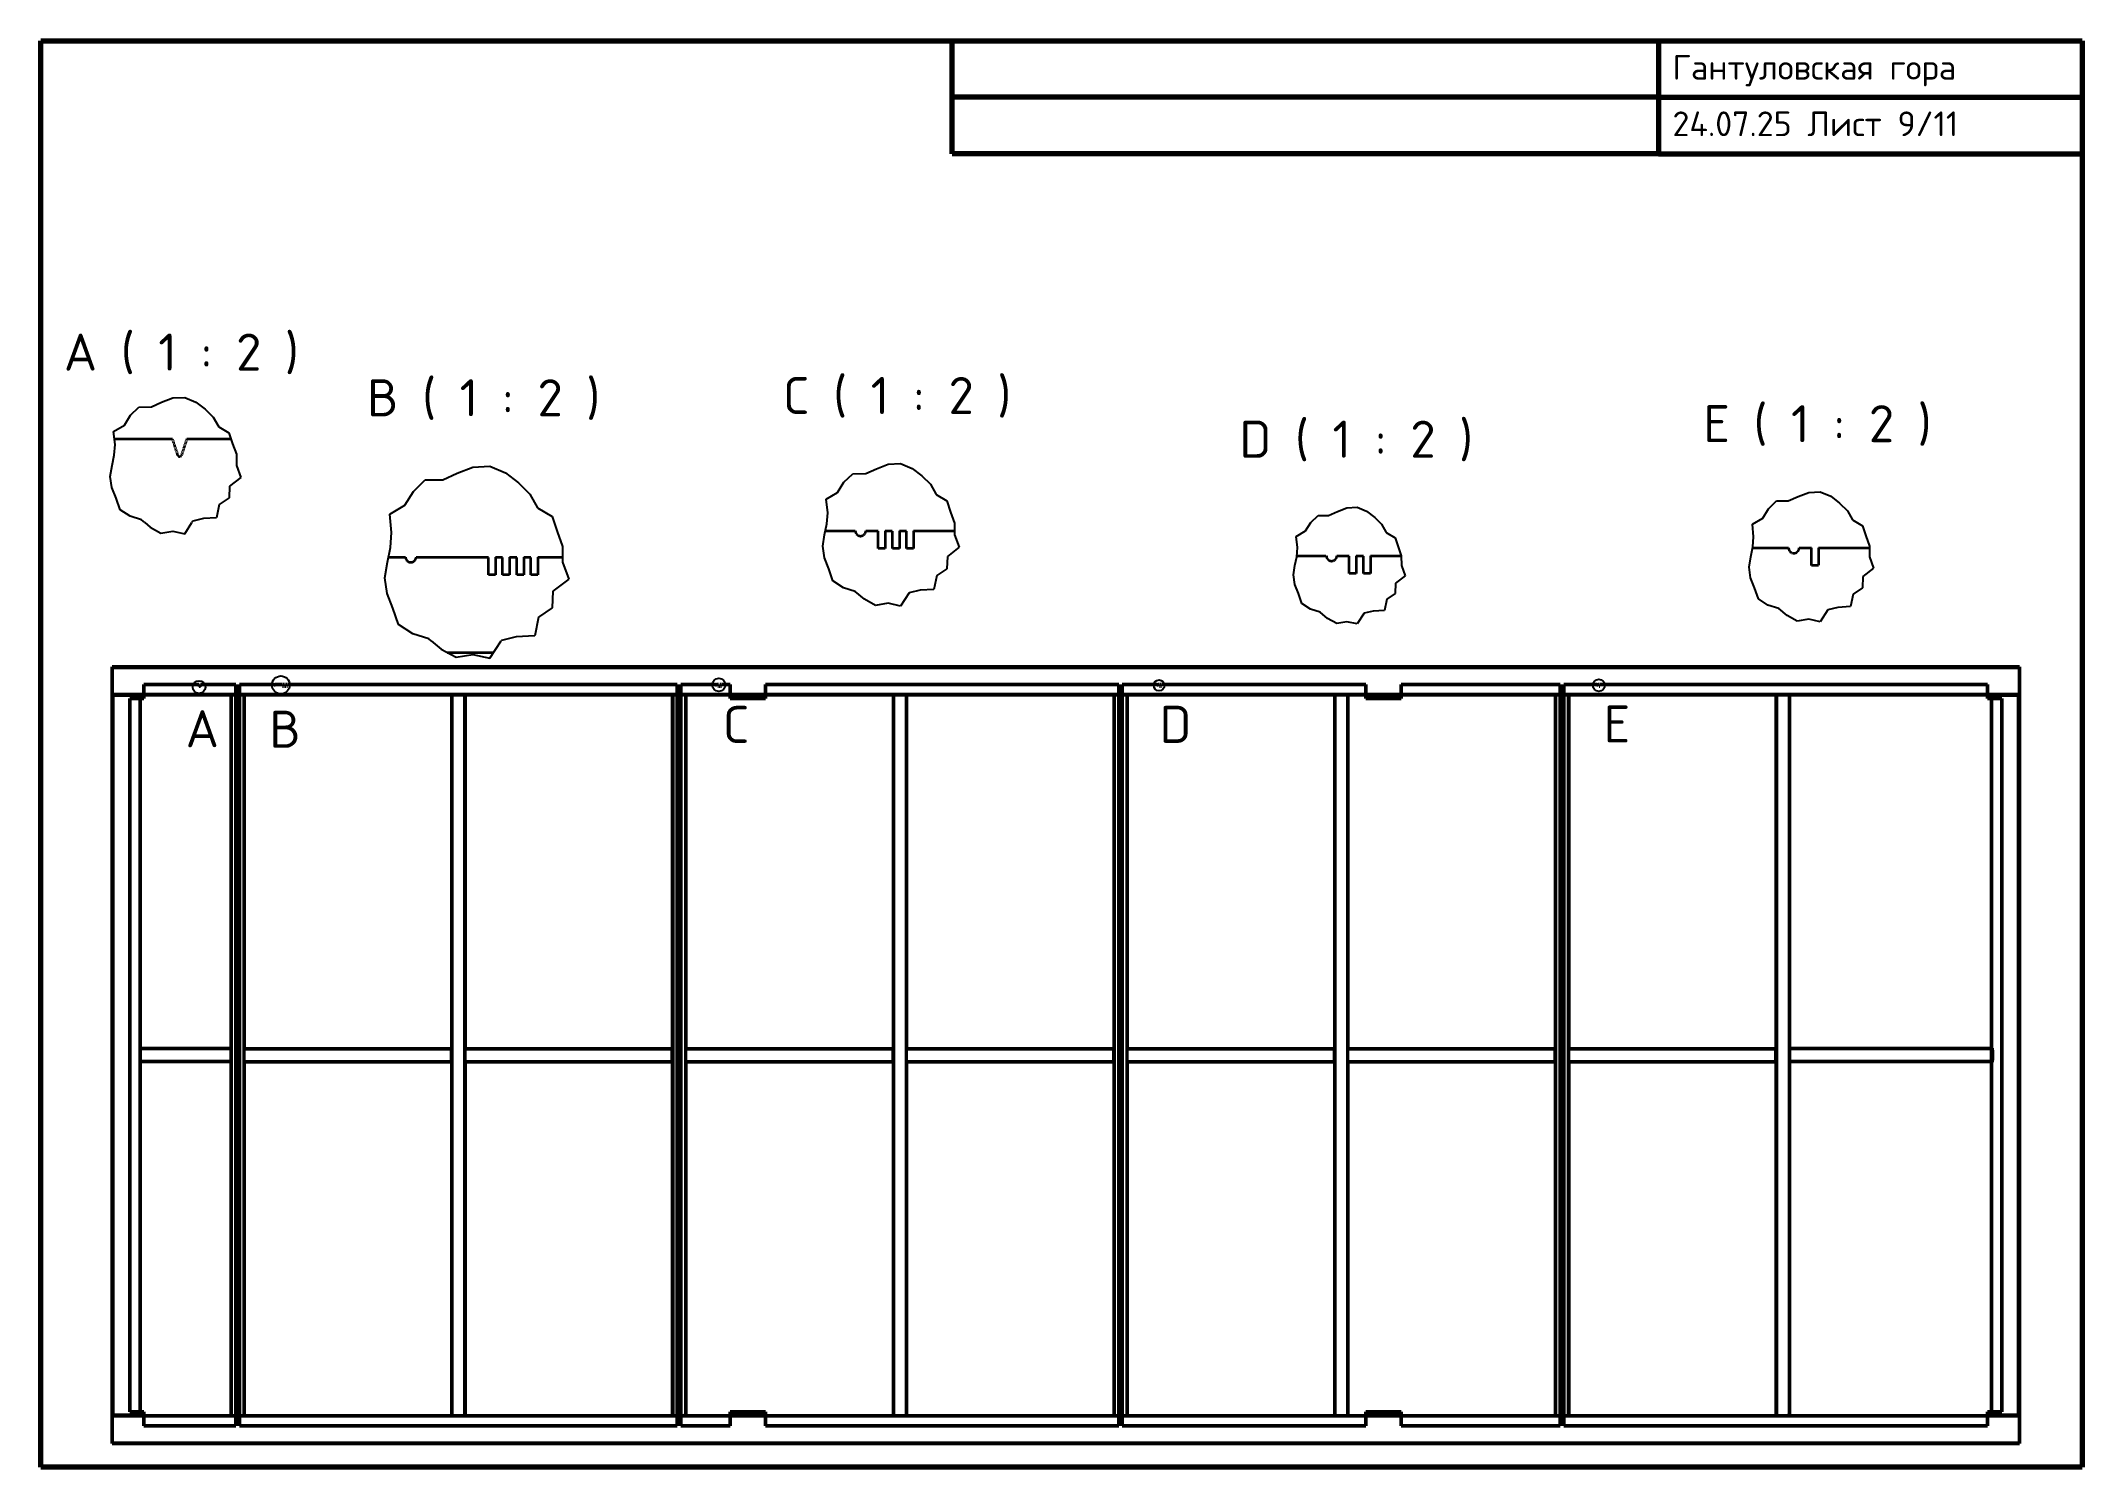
# Model space of a CAD drawing. Header units: millimetres. Extents: x 80 to 5860, y 80 to 4120.
import ezdxf

# ---------------------------------------------------------------- set-up
doc = ezdxf.new("R2010")
doc.units = ezdxf.units.MM
doc.header["$LTSCALE"] = 20
doc.linetypes.add('DASHED', pattern=[0.2067, 0.1654, -0.0413])
for name, color, linetype, lineweight in [('Border (ISO)', 7, 'Continuous', 70), ('Break Line (ISO)', 7, 'Continuous', 25), ('Detail Boundary (ISO)', 7, 'Continuous', 25), ('Hidden (ISO)', 7, 'DASHED', 35), ('Symbol (ISO)', 7, 'Continuous', 25), ('Visible (ISO)', 7, 'Continuous', 50)]:
    doc.layers.add(name, color=color, linetype=linetype, lineweight=lineweight)
doc.styles.add('Label Text (DIN)', font='isocpeur.ttf')
doc.styles.add('Note Text (DIN)', font='isocpeur.ttf')

# ---------------------------------------------------------------- blocks, each defined once
blk = doc.blocks.new('Borders right top border')
at = {"layer": 'Border (ISO)'}
for p, q in [((4, 206), (293, 206)), ((4, 4), (4, 206)), ((133, 190), (133, 206)), ((233, 206), (233, 190)), ((293, 206), (293, 4)), ((233, 198), (133, 198)), ((233, 198), (293, 198)), ((233, 190), (133, 190)), ((233, 190), (293, 190)), ((293, 4), (4, 4))]:
    blk.add_line(p, q, dxfattribs=at)
at = {"layer": 'Border (ISO)', "insert": (235, 204), "char_height": 3.5, "attachment_point": 1, "line_spacing_factor": 1.371429, "style": 'Note Text (DIN)'}
blk.add_mtext('\\fISOCPEUR|b0|i0;Гантуловская гора\\P\\fISOCPEUR|b0|i0;24.07.25 Лист 9/11', dxfattribs=at)
blk = doc.blocks.new('2dDetail0')
at = {"layer": 'Detail Boundary (ISO)'}
blk.add_circle((26.41, 114.48), 0.901, dxfattribs=at)
at = {"layer": 'Detail Boundary (ISO)', "insert": (24.5, 105.95), "char_height": 5.25, "attachment_point": 7, "style": 'Label Text (DIN)'}
blk.add_mtext('A', dxfattribs=at)
blk = doc.blocks.new('2dDetail1')
at = {"layer": 'Detail Boundary (ISO)'}
blk.add_circle((37.98, 114.78), 1.27, dxfattribs=at)
at = {"layer": 'Detail Boundary (ISO)', "insert": (36.34, 105.89), "char_height": 5.25, "attachment_point": 7, "style": 'Label Text (DIN)'}
blk.add_mtext('B', dxfattribs=at)
blk = doc.blocks.new('2dDetail2')
at = {"layer": 'Detail Boundary (ISO)'}
blk.add_circle((99.99, 114.8), 0.942, dxfattribs=at)
at = {"layer": 'Detail Boundary (ISO)', "insert": (100.55, 106.56), "char_height": 5.25, "attachment_point": 7, "style": 'Label Text (DIN)'}
blk.add_mtext('C', dxfattribs=at)
blk = doc.blocks.new('2dDetail3')
at = {"layer": 'Detail Boundary (ISO)'}
blk.add_circle((162.32, 114.72), 0.771, dxfattribs=at)
at = {"layer": 'Detail Boundary (ISO)', "insert": (162.38, 106.58), "char_height": 5.25, "attachment_point": 7, "style": 'Label Text (DIN)'}
blk.add_mtext('D', dxfattribs=at)
blk = doc.blocks.new('2dDetail4')
at = {"layer": 'Detail Boundary (ISO)'}
blk.add_circle((224.56, 114.73), 0.859, dxfattribs=at)
at = {"layer": 'Detail Boundary (ISO)', "insert": (225.25, 106.62), "char_height": 5.25, "attachment_point": 7, "style": 'Label Text (DIN)'}
blk.add_mtext('E', dxfattribs=at)

msp = doc.modelspace()

# ---------------------------------------------------------------- linework, layer by layer
at = {"layer": 'Break Line (ISO)'}
for p, q in [((334, 3059.5), (357.9, 3082.7)), ((357.9, 3082.7), (393.1, 3083)), ((393.1, 3083), (421.9, 3096.1)), ((421.9, 3096.1), (453.5, 3108.4)), ((453.5, 3108.4), (487.5, 3110.1)), ((487.5, 3110.1), (518.8, 3096.8)), ((518.8, 3096.8), (545.4, 3076.5)), ((545.4, 3076.5), (568.2, 3054)), ((286.2, 3013.7), (317, 3031.7)), ((290.1, 2976.7), (286.2, 3013.7)), ((317, 3031.7), (334, 3059.5)), ((568.2, 3054), (583.6, 3026.4)), ((583.6, 3026.4), (612.8, 3009.2)), ((612.8, 3009.2), (622.9, 2978.9)), ((287.7, 2946.4), (290.1, 2976.7)), ((622.9, 2978.9), (633.6, 2949)), ((633.6, 2949), (633.8, 2917.2)), ((276.6, 2886), (281.7, 2917.2)), ((281.7, 2917.2), (287.7, 2946.4)), ((633.8, 2917.2), (646.3, 2883.2)), ((1218.3, 2877), (1258.9, 2895.4)), ((1258.9, 2895.4), (1303.3, 2912.6)), ((1303.3, 2912.6), (1351.2, 2915.1)), ((1351.2, 2915.1), (1395.4, 2896.4)), ((1395.4, 2896.4), (1432.9, 2867.8)), ((2354, 2869.7), (2379, 2893.9)), ((2379, 2893.9), (2415.8, 2894.3)), ((2415.8, 2894.3), (2445.9, 2908)), ((2445.9, 2908), (2478.9, 2920.8)), ((2478.9, 2920.8), (2514.4, 2922.5)), ((2514.4, 2922.5), (2547.2, 2908.7)), ((2547.2, 2908.7), (2575, 2887.4)), ((281.1, 2854.5), (276.6, 2886)), ((292.9, 2824.5), (281.1, 2854.5)), ((614.2, 2858.7), (613, 2825.1)), ((646.3, 2883.2), (614.2, 2858.7)), ((1111.1, 2804.7), (1135.1, 2843.9)), ((1135.1, 2843.9), (1168.7, 2876.5)), ((1168.7, 2876.5), (1218.3, 2877)), ((1432.9, 2867.8), (1465, 2836)), ((1465, 2836), (1486.6, 2797.2)), ((2304.1, 2821.8), (2336.2, 2840.6)), ((2336.2, 2840.6), (2354, 2869.7)), ((2575, 2887.4), (2598.9, 2863.9)), ((2598.9, 2863.9), (2614.9, 2835)), ((2614.9, 2835), (2645.4, 2817.1)), ((5055.5, 2829.4), (5085.6, 2841.1)), ((5085.6, 2841.1), (5118, 2842.7)), ((5118, 2842.7), (5148, 2830.1)), ((304.2, 2792), (292.9, 2824.5)), ((332.7, 2773.3), (304.2, 2792)), ((585.4, 2806.5), (577.8, 2769)), ((613, 2825.1), (585.4, 2806.5)), ((1067.8, 2779.4), (1111.1, 2804.7)), ((1073.2, 2727.1), (1067.8, 2779.4)), ((1486.6, 2797.2), (1527.7, 2772.9)), ((2308.1, 2783.1), (2304.1, 2821.8)), ((2305.6, 2751.5), (2308.1, 2783.1)), ((2645.4, 2817.1), (2656, 2785.4)), ((2656, 2785.4), (2667.2, 2754.1)), ((3675.8, 2755.5), (3696.3, 2775.3)), ((3696.3, 2775.3), (3726.4, 2775.6)), ((3726.4, 2775.6), (3751.1, 2786.9)), ((3751.1, 2786.9), (3778.1, 2797.3)), ((3778.1, 2797.3), (3807.2, 2798.8)), ((3807.2, 2798.8), (3834, 2787.4)), ((3834, 2787.4), (3856.8, 2770)), ((4955.4, 2767.9), (4971.7, 2794.5)), ((4971.7, 2794.5), (4994.5, 2816.6)), ((4994.5, 2816.6), (5028, 2816.9)), ((5028, 2816.9), (5055.5, 2829.4)), ((5148, 2830.1), (5173.3, 2810.7)), ((5173.3, 2810.7), (5195.1, 2789.2)), ((5195.1, 2789.2), (5209.7, 2762.8)), ((364.6, 2763.3), (332.7, 2773.3)), ((374.2, 2755.3), (364.6, 2763.3)), ((374.2, 2755.3), (389.8, 2742.3)), ((389.8, 2742.3), (419.7, 2725.9)), ((419.7, 2725.9), (453.5, 2731.6)), ((453.5, 2731.6), (487.5, 2724)), ((487.5, 2724), (507.8, 2755.3)), ((510.8, 2759.8), (507.8, 2755.3)), ((540.3, 2766.7), (510.8, 2759.8)), ((577.8, 2769), (540.3, 2766.7)), ((1069.9, 2684.6), (1073.2, 2727.1)), ((1527.7, 2772.9), (1541.9, 2730.2)), ((1541.9, 2730.2), (1557, 2688.1)), ((2293.9, 2688.3), (2299.3, 2720.9)), ((2299.3, 2720.9), (2305.6, 2751.5)), ((2667.2, 2754.1), (2667.4, 2720.9)), ((2667.4, 2720.9), (2680.5, 2685.4)), ((3634.9, 2716.3), (3661.3, 2731.7)), ((3661.3, 2731.7), (3675.8, 2755.5)), ((3856.8, 2770), (3876.3, 2750.8)), ((3876.3, 2750.8), (3889.4, 2727.1)), ((3889.4, 2727.1), (3914.4, 2712.4)), ((4926.1, 2750.8), (4955.4, 2767.9)), ((4929.8, 2715.4), (4926.1, 2750.8)), ((5209.7, 2762.8), (5237.6, 2746.4)), ((5237.6, 2746.4), (5247.2, 2717.5)), ((5247.2, 2717.5), (5257.4, 2689)), ((1061.4, 2643.4), (1069.9, 2684.6)), ((1557, 2688.1), (1557.3, 2643.4)), ((2298.7, 2655.3), (2293.9, 2688.3)), ((2647, 2659.7), (2645.7, 2624.6)), ((2680.5, 2685.4), (2647, 2659.7)), ((3638.2, 2684.6), (3634.9, 2716.3)), ((3636.2, 2658.7), (3638.2, 2684.6)), ((3914.4, 2712.4), (3923, 2686.5)), ((3923, 2686.5), (3932.2, 2660.9)), ((3932.2, 2660.9), (3932.4, 2633.7)), ((4921.7, 2658.7), (4927.5, 2686.6)), ((4927.5, 2686.6), (4929.8, 2715.4)), ((5257.4, 2689), (5257.6, 2658.7)), ((1054.2, 2599.4), (1061.4, 2643.4)), ((1557.3, 2643.4), (1575, 2595.5)), ((2311, 2624), (2298.7, 2655.3)), ((2322.8, 2590), (2311, 2624)), ((2616.8, 2605.2), (2608.9, 2566)), ((2645.7, 2624.6), (2616.8, 2605.2)), ((3626.7, 2607), (3631.1, 2633.7)), ((3630.5, 2580), (3626.7, 2607)), ((3631.1, 2633.7), (3636.2, 2658.7)), ((3943.1, 2604.6), (3915.6, 2583.6)), ((3932.4, 2633.7), (3943.1, 2604.6)), ((4916.9, 2629), (4921.7, 2658.7)), ((4921.2, 2598.9), (4916.9, 2629)), ((5239, 2602.9), (5237.8, 2570.8)), ((5269.6, 2626.3), (5239, 2602.9)), ((5257.6, 2658.7), (5269.6, 2626.3)), ((1060.5, 2555), (1054.2, 2599.4)), ((1077.1, 2512.8), (1060.5, 2555)), ((1529.8, 2561), (1528.1, 2513.6)), ((1575, 2595.5), (1529.8, 2561)), ((2352.7, 2570.5), (2322.8, 2590)), ((2386, 2560), (2352.7, 2570.5)), ((2412.3, 2538.1), (2386, 2560)), ((2538.8, 2556.4), (2514.5, 2518.9)), ((2569.7, 2563.6), (2538.8, 2556.4)), ((2608.9, 2566), (2569.7, 2563.6)), ((3640.6, 2554.4), (3630.5, 2580)), ((3650.3, 2526.5), (3640.6, 2554.4)), ((3914.6, 2554.9), (3891, 2539)), ((3915.6, 2583.6), (3914.6, 2554.9)), ((4932.4, 2570.3), (4921.2, 2598.9)), ((4943.2, 2539.3), (4932.4, 2570.3)), ((5211.4, 2553.1), (5204.2, 2517.4)), ((5237.8, 2570.8), (5211.4, 2553.1)), ((1093.1, 2467), (1077.1, 2512.8)), ((1489.2, 2487.5), (1478.5, 2434.6)), ((1528.1, 2513.6), (1489.2, 2487.5)), ((2443.6, 2521), (2412.3, 2538.1)), ((2478.9, 2526.8), (2443.6, 2521)), ((2514.5, 2518.9), (2478.9, 2526.8)), ((3674.7, 2510.6), (3650.3, 2526.5)), ((3702, 2502), (3674.7, 2510.6)), ((3723.6, 2484.1), (3702, 2502)), ((3827.1, 2499), (3807.2, 2468.3)), ((3852.4, 2504.9), (3827.1, 2499)), ((3884.5, 2506.9), (3852.4, 2504.9)), ((3891, 2539), (3884.5, 2506.9)), ((4970.4, 2521.5), (4943.2, 2539.3)), ((5000.8, 2511.9), (4970.4, 2521.5)), ((5024.9, 2491.9), (5000.8, 2511.9)), ((5053.4, 2476.3), (5024.9, 2491.9)), ((5140.2, 2508.6), (5118.1, 2474.4)), ((5168.5, 2515.2), (5140.2, 2508.6)), ((5204.2, 2517.4), (5168.5, 2515.2)), ((1133.3, 2440.7), (1093.1, 2467)), ((1178.2, 2426.6), (1133.3, 2440.7)), ((1425.7, 2431.4), (1384, 2421.7)), ((1478.5, 2434.6), (1425.7, 2431.4)), ((3749.2, 2470), (3723.6, 2484.1)), ((3778.1, 2474.8), (3749.2, 2470)), ((3807.2, 2468.3), (3778.1, 2474.8)), ((5085.6, 2481.6), (5053.4, 2476.3)), ((5118.1, 2474.4), (5085.6, 2481.6)), ((1185, 2420.9), (1178.2, 2426.6)), ((1185, 2420.9), (1213.7, 2397.1)), ((1213.7, 2397.1), (1255.8, 2374)), ((1255.8, 2374), (1303.3, 2381.9)), ((1303.3, 2381.9), (1351.3, 2371.2)), ((1351.3, 2371.2), (1383.5, 2420.9)), ((1384, 2421.7), (1383.5, 2420.9))]:
    msp.add_line(p, q, dxfattribs=at)
at = {"layer": 'Hidden (ISO)'}
for p, q in [((288.5, 2992.3), (453.1, 2992.3)), ((468.4, 2945.7), (453.1, 2992.3)), ((493.1, 2992.3), (477.9, 2945.7)), ((493.1, 2992.3), (618.4, 2992.3)), ((2301.7, 2732.4), (2386.1, 2732.4)), ((2416.1, 2732.4), (2451.1, 2732.4)), ((2451.1, 2682.4), (2451.1, 2732.4)), ((2471.1, 2732.4), (2491.1, 2732.4)), ((2471.1, 2732.4), (2471.1, 2682.4)), ((2491.1, 2682.4), (2491.1, 2732.4)), ((2511.1, 2732.4), (2531.1, 2732.4)), ((2511.1, 2732.4), (2511.1, 2682.4)), ((2531.1, 2682.4), (2531.1, 2732.4)), ((2551.1, 2732.4), (2667.3, 2732.4)), ((2551.1, 2732.4), (2551.1, 2682.4)), ((2471.1, 2682.4), (2451.1, 2682.4)), ((2511.1, 2682.4), (2491.1, 2682.4)), ((2551.1, 2682.4), (2531.1, 2682.4)), ((3636.4, 2661.6), (3719.8, 2661.6)), ((3749.8, 2661.6), (3784.8, 2661.6)), ((3784.8, 2611.6), (3784.8, 2661.6)), ((3804.8, 2661.6), (3824.8, 2661.6)), ((3804.8, 2661.6), (3804.8, 2611.6)), ((3824.8, 2611.6), (3824.8, 2661.6)), ((3844.8, 2661.6), (3931.9, 2661.6)), ((3844.8, 2661.6), (3844.8, 2611.6)), ((4926.9, 2683.7), (5028.7, 2683.7)), ((5058.7, 2683.7), (5093.7, 2683.7)), ((5093.7, 2633.7), (5093.7, 2683.7)), ((5113.7, 2683.7), (5257.4, 2683.7)), ((5113.7, 2683.7), (5113.7, 2633.7)), ((1064.4, 2657.9), (1112.5, 2657.9)), ((1142.5, 2657.9), (1347.5, 2657.9)), ((1347.5, 2607.9), (1347.5, 2657.9)), ((1367.5, 2607.9), (1347.5, 2607.9)), ((1367.5, 2657.9), (1387.5, 2657.9)), ((1367.5, 2657.9), (1367.5, 2607.9)), ((1387.5, 2607.9), (1387.5, 2657.9)), ((1407.5, 2607.9), (1387.5, 2607.9)), ((1407.5, 2657.9), (1427.5, 2657.9)), ((1407.5, 2657.9), (1407.5, 2607.9)), ((1427.5, 2607.9), (1427.5, 2657.9)), ((1447.5, 2607.9), (1427.5, 2607.9)), ((1447.5, 2657.9), (1467.5, 2657.9)), ((1447.5, 2657.9), (1447.5, 2607.9)), ((1467.5, 2607.9), (1467.5, 2657.9)), ((1487.5, 2607.9), (1467.5, 2607.9)), ((1487.5, 2657.9), (1557.2, 2657.9)), ((1487.5, 2657.9), (1487.5, 2607.9)), ((3804.8, 2611.6), (3784.8, 2611.6)), ((3844.8, 2611.6), (3824.8, 2611.6)), ((5113.7, 2633.7), (5093.7, 2633.7)), ((1230.5, 2387.9), (1362.1, 2387.9)), ((282.1, 2344.1), (5682.1, 2344.1)), ((282.1, 2270.1), (5682.1, 2270.1)), ((285.1, 2267.1), (285.1, 227.1)), ((359.1, 2267.1), (359.1, 227.1)), ((362.1, 2257.1), (362.1, 1267.1)), ((372.1, 2267.1), (617.1, 2267.1)), ((617.1, 2267.1), (617.1, 1267.1)), ((623.1, 2267.1), (617.1, 2267.1)), ((620.1, 2267.1), (620.1, 227.1)), ((623.1, 2267.1), (632.1, 2267.1)), ((642.1, 2267.1), (651.1, 2267.1)), ((657.1, 2267.1), (651.1, 2267.1)), ((654.1, 2267.1), (654.1, 227.1)), ((657.1, 2267.1), (1242.1, 2267.1)), ((657.1, 2267.1), (657.1, 1267.1)), ((1242.1, 2267.1), (1242.1, 1267.1)), ((1248.1, 2267.1), (1242.1, 2267.1)), ((1245.1, 2267.1), (1245.1, 227.1)), ((1248.1, 2267.1), (1276.1, 2267.1)), ((1282.1, 2267.1), (1276.1, 2267.1)), ((1279.1, 2267.1), (1279.1, 227.1)), ((1282.1, 2267.1), (1867.1, 2267.1)), ((1282.1, 2267.1), (1282.1, 1267.1)), ((1867.1, 2267.1), (1867.1, 1267.1)), ((1873.1, 2267.1), (1867.1, 2267.1)), ((1870.1, 2267.1), (1870.1, 227.1)), ((1873.1, 2267.1), (1882.1, 2267.1)), ((1892.1, 2267.1), (1901.1, 2267.1)), ((1907.1, 2267.1), (1901.1, 2267.1)), ((1904.1, 2267.1), (1904.1, 227.1)), ((1907.1, 2267.1), (2032.1, 2267.1)), ((1907.1, 2267.1), (1907.1, 1267.1)), ((2132.1, 2267.1), (2492.1, 2267.1)), ((2492.1, 2267.1), (2492.1, 1267.1)), ((2498.1, 2267.1), (2492.1, 2267.1)), ((2495.1, 2267.1), (2495.1, 227.1)), ((2498.1, 2267.1), (2526.1, 2267.1)), ((2532.1, 2267.1), (2526.1, 2267.1)), ((2529.1, 2267.1), (2529.1, 227.1)), ((2532.1, 2267.1), (3117.1, 2267.1)), ((2532.1, 2267.1), (2532.1, 1267.1)), ((3117.1, 2267.1), (3117.1, 1267.1)), ((3123.1, 2267.1), (3117.1, 2267.1)), ((3120.1, 2267.1), (3120.1, 227.1)), ((3123.1, 2267.1), (3132.1, 2267.1)), ((3142.1, 2267.1), (3151.1, 2267.1)), ((3157.1, 2267.1), (3151.1, 2267.1)), ((3154.1, 2267.1), (3154.1, 227.1)), ((3157.1, 2267.1), (3742.1, 2267.1)), ((3157.1, 2267.1), (3157.1, 1267.1)), ((3742.1, 2267.1), (3742.1, 1267.1)), ((3748.1, 2267.1), (3742.1, 2267.1)), ((3745.1, 2267.1), (3745.1, 227.1)), ((3748.1, 2267.1), (3776.1, 2267.1)), ((3782.1, 2267.1), (3776.1, 2267.1)), ((3779.1, 2267.1), (3779.1, 227.1)), ((3782.1, 2267.1), (3832.1, 2267.1)), ((3782.1, 2267.1), (3782.1, 1267.1)), ((3932.1, 2267.1), (4367.1, 2267.1)), ((4367.1, 2267.1), (4367.1, 1267.1)), ((4373.1, 2267.1), (4367.1, 2267.1)), ((4370.1, 2267.1), (4370.1, 227.1)), ((4373.1, 2267.1), (4382.1, 2267.1)), ((4392.1, 2267.1), (4401.1, 2267.1)), ((4407.1, 2267.1), (4401.1, 2267.1)), ((4404.1, 2267.1), (4404.1, 227.1)), ((4407.1, 2267.1), (4992.1, 2267.1)), ((4407.1, 2267.1), (4407.1, 1267.1)), ((4992.1, 2267.1), (4992.1, 1267.1)), ((4998.1, 2267.1), (4992.1, 2267.1)), ((4995.1, 2267.1), (4995.1, 227.1)), ((4998.1, 2267.1), (5026.1, 2267.1)), ((5032.1, 2267.1), (5026.1, 2267.1)), ((5029.1, 2267.1), (5029.1, 227.1)), ((5032.1, 2267.1), (5592.1, 2267.1)), ((5032.1, 2267.1), (5032.1, 1267.1)), ((5602.1, 237.1), (5602.1, 2257.1)), ((5605.1, 227.1), (5605.1, 2267.1)), ((5679.1, 227.1), (5679.1, 2267.1)), ((617.1, 1267.1), (362.1, 1267.1)), ((362.1, 1261.1), (362.1, 1267.1)), ((617.1, 1264.1), (362.1, 1264.1)), ((362.1, 1261.1), (362.1, 1233.1)), ((362.1, 1227.1), (362.1, 1233.1)), ((617.1, 1230.1), (362.1, 1230.1)), ((362.1, 1227.1), (362.1, 237.1)), ((617.1, 1227.1), (362.1, 1227.1)), ((617.1, 1261.1), (617.1, 1267.1)), ((617.1, 1261.1), (617.1, 1233.1)), ((617.1, 1227.1), (617.1, 1233.1)), ((617.1, 1227.1), (617.1, 227.1)), ((657.1, 1267.1), (1242.1, 1267.1)), ((657.1, 1267.1), (657.1, 1261.1)), ((657.1, 1264.1), (1242.1, 1264.1)), ((657.1, 1233.1), (657.1, 1261.1)), ((657.1, 1233.1), (657.1, 1227.1)), ((657.1, 1230.1), (1242.1, 1230.1)), ((657.1, 1227.1), (657.1, 227.1)), ((657.1, 1227.1), (1242.1, 1227.1)), ((1242.1, 1267.1), (1242.1, 1261.1)), ((1242.1, 1233.1), (1242.1, 1261.1)), ((1242.1, 1233.1), (1242.1, 1227.1)), ((1242.1, 1227.1), (1242.1, 227.1)), ((1282.1, 1267.1), (1867.1, 1267.1)), ((1282.1, 1267.1), (1282.1, 1261.1)), ((1282.1, 1264.1), (1867.1, 1264.1)), ((1282.1, 1233.1), (1282.1, 1261.1)), ((1282.1, 1233.1), (1282.1, 1227.1)), ((1282.1, 1230.1), (1867.1, 1230.1)), ((1282.1, 1227.1), (1282.1, 227.1)), ((1282.1, 1227.1), (1867.1, 1227.1)), ((1867.1, 1267.1), (1867.1, 1261.1)), ((1867.1, 1233.1), (1867.1, 1261.1)), ((1867.1, 1233.1), (1867.1, 1227.1)), ((1867.1, 1227.1), (1867.1, 227.1)), ((1907.1, 1267.1), (2492.1, 1267.1)), ((1907.1, 1267.1), (1907.1, 1261.1)), ((1907.1, 1264.1), (2492.1, 1264.1)), ((1907.1, 1233.1), (1907.1, 1261.1)), ((1907.1, 1233.1), (1907.1, 1227.1)), ((1907.1, 1230.1), (2492.1, 1230.1)), ((1907.1, 1227.1), (1907.1, 227.1)), ((1907.1, 1227.1), (2492.1, 1227.1)), ((2492.1, 1267.1), (2492.1, 1261.1)), ((2492.1, 1233.1), (2492.1, 1261.1)), ((2492.1, 1233.1), (2492.1, 1227.1)), ((2492.1, 1227.1), (2492.1, 227.1)), ((2532.1, 1267.1), (3117.1, 1267.1)), ((2532.1, 1267.1), (2532.1, 1261.1)), ((2532.1, 1264.1), (3117.1, 1264.1)), ((2532.1, 1233.1), (2532.1, 1261.1)), ((2532.1, 1233.1), (2532.1, 1227.1)), ((2532.1, 1230.1), (3117.1, 1230.1)), ((2532.1, 1227.1), (2532.1, 227.1)), ((2532.1, 1227.1), (3117.1, 1227.1)), ((3117.1, 1267.1), (3117.1, 1261.1)), ((3117.1, 1233.1), (3117.1, 1261.1)), ((3117.1, 1233.1), (3117.1, 1227.1)), ((3117.1, 1227.1), (3117.1, 227.1)), ((3157.1, 1267.1), (3742.1, 1267.1)), ((3157.1, 1267.1), (3157.1, 1261.1)), ((3157.1, 1264.1), (3742.1, 1264.1)), ((3157.1, 1233.1), (3157.1, 1261.1)), ((3157.1, 1233.1), (3157.1, 1227.1)), ((3157.1, 1230.1), (3742.1, 1230.1)), ((3157.1, 1227.1), (3157.1, 227.1)), ((3157.1, 1227.1), (3742.1, 1227.1)), ((3742.1, 1267.1), (3742.1, 1261.1)), ((3742.1, 1233.1), (3742.1, 1261.1)), ((3742.1, 1233.1), (3742.1, 1227.1)), ((3742.1, 1227.1), (3742.1, 227.1)), ((3782.1, 1267.1), (4367.1, 1267.1)), ((3782.1, 1267.1), (3782.1, 1261.1)), ((3782.1, 1264.1), (4367.1, 1264.1)), ((3782.1, 1233.1), (3782.1, 1261.1)), ((3782.1, 1233.1), (3782.1, 1227.1)), ((3782.1, 1230.1), (4367.1, 1230.1)), ((3782.1, 1227.1), (3782.1, 227.1)), ((3782.1, 1227.1), (4367.1, 1227.1)), ((4367.1, 1267.1), (4367.1, 1261.1)), ((4367.1, 1233.1), (4367.1, 1261.1)), ((4367.1, 1233.1), (4367.1, 1227.1)), ((4367.1, 1227.1), (4367.1, 227.1)), ((4407.1, 1267.1), (4992.1, 1267.1)), ((4407.1, 1267.1), (4407.1, 1261.1)), ((4407.1, 1264.1), (4992.1, 1264.1)), ((4407.1, 1233.1), (4407.1, 1261.1)), ((4407.1, 1233.1), (4407.1, 1227.1)), ((4407.1, 1230.1), (4992.1, 1230.1)), ((4407.1, 1227.1), (4407.1, 227.1)), ((4407.1, 1227.1), (4992.1, 1227.1)), ((4992.1, 1267.1), (4992.1, 1261.1)), ((4992.1, 1233.1), (4992.1, 1261.1)), ((4992.1, 1233.1), (4992.1, 1227.1)), ((4992.1, 1227.1), (4992.1, 227.1)), ((5607.1, 1267.1), (5032.1, 1267.1)), ((5032.1, 1261.1), (5032.1, 1267.1)), ((5607.1, 1264.1), (5032.1, 1264.1)), ((5032.1, 1261.1), (5032.1, 1233.1)), ((5032.1, 1227.1), (5032.1, 1233.1)), ((5607.1, 1230.1), (5032.1, 1230.1)), ((5032.1, 1227.1), (5032.1, 227.1)), ((5607.1, 1227.1), (5032.1, 1227.1)), ((5607.1, 1261.1), (5607.1, 1267.1)), ((5607.1, 1261.1), (5607.1, 1233.1)), ((5607.1, 1227.1), (5607.1, 1233.1)), ((282.1, 224.1), (5682.1, 224.1)), ((372.1, 227.1), (617.1, 227.1)), ((623.1, 227.1), (617.1, 227.1)), ((623.1, 227.1), (632.1, 227.1)), ((642.1, 227.1), (651.1, 227.1)), ((657.1, 227.1), (651.1, 227.1)), ((657.1, 227.1), (1242.1, 227.1)), ((1248.1, 227.1), (1242.1, 227.1)), ((1248.1, 227.1), (1276.1, 227.1)), ((1282.1, 227.1), (1276.1, 227.1)), ((1282.1, 227.1), (1867.1, 227.1)), ((1873.1, 227.1), (1867.1, 227.1)), ((1873.1, 227.1), (1882.1, 227.1)), ((1892.1, 227.1), (1901.1, 227.1)), ((1907.1, 227.1), (1901.1, 227.1)), ((1907.1, 227.1), (2032.1, 227.1)), ((2132.1, 227.1), (2492.1, 227.1)), ((2498.1, 227.1), (2492.1, 227.1)), ((2498.1, 227.1), (2526.1, 227.1)), ((2532.1, 227.1), (2526.1, 227.1)), ((2532.1, 227.1), (3117.1, 227.1)), ((3123.1, 227.1), (3117.1, 227.1)), ((3123.1, 227.1), (3132.1, 227.1)), ((3142.1, 227.1), (3151.1, 227.1)), ((3157.1, 227.1), (3151.1, 227.1)), ((3157.1, 227.1), (3742.1, 227.1)), ((3748.1, 227.1), (3742.1, 227.1)), ((3748.1, 227.1), (3776.1, 227.1)), ((3782.1, 227.1), (3776.1, 227.1)), ((3782.1, 227.1), (3832.1, 227.1)), ((3932.1, 227.1), (4367.1, 227.1)), ((4373.1, 227.1), (4367.1, 227.1)), ((4373.1, 227.1), (4382.1, 227.1)), ((4392.1, 227.1), (4401.1, 227.1)), ((4407.1, 227.1), (4401.1, 227.1)), ((4407.1, 227.1), (4992.1, 227.1)), ((4998.1, 227.1), (4992.1, 227.1)), ((4998.1, 227.1), (5026.1, 227.1)), ((5032.1, 227.1), (5026.1, 227.1)), ((5032.1, 227.1), (5592.1, 227.1)), ((282.1, 150.1), (5682.1, 150.1))]:
    msp.add_line(p, q, dxfattribs=at)
for centre, radius, start, end in [((473.1, 2947.3), 5, 198.13494, 341.86506), ((2401.1, 2732.4), 15, 180, 0), ((3734.8, 2661.6), 15, 180, 0), ((5043.7, 2683.7), 15, 180, 0), ((1127.5, 2657.9), 15, 180, 0)]:
    msp.add_arc(centre, radius, start, end, dxfattribs=at)
at = {"layer": 'Visible (ISO)'}
for p, q in [((282.1, 2347.1), (5682.1, 2347.1)), ((282.1, 2347.1), (282.1, 2341.1)), ((282.1, 2273.1), (282.1, 2341.1)), ((5682.1, 2347.1), (5682.1, 2341.1)), ((5682.1, 2273.1), (5682.1, 2341.1)), ((282.1, 2273.1), (282.1, 2267.1)), ((282.1, 2267.1), (282.1, 227.1)), ((288.1, 2267.1), (282.1, 2267.1)), ((288.1, 2267.1), (356.1, 2267.1)), ((332.1, 2257.1), (372.1, 2257.1)), ((332.1, 237.1), (332.1, 2257.1)), ((362.1, 2267.1), (356.1, 2267.1)), ((362.1, 2267.1), (372.1, 2267.1)), ((362.1, 2267.1), (362.1, 2257.1)), ((372.1, 2297.1), (506.1, 2297.1)), ((372.1, 2257.1), (372.1, 2297.1)), ((508.1, 2297.1), (528.1, 2297.1)), ((529.6, 2292.5), (528.1, 2297.1)), ((532.1, 2297.1), (530.6, 2292.5)), ((532.1, 2297.1), (632.1, 2297.1)), ((632.1, 2297.1), (632.1, 197.1)), ((632.1, 2267.1), (642.1, 2267.1)), ((642.1, 2297.1), (740.6, 2297.1)), ((642.1, 197.1), (642.1, 2297.1)), ((743.6, 2297.1), (764.1, 2297.1)), ((764.1, 2292.1), (764.1, 2297.1)), ((766.1, 2292.1), (764.1, 2292.1)), ((766.1, 2297.1), (766.1, 2292.1)), ((766.1, 2297.1), (768.1, 2297.1)), ((768.1, 2292.1), (768.1, 2297.1)), ((770.1, 2292.1), (768.1, 2292.1)), ((770.1, 2297.1), (770.1, 2292.1)), ((770.1, 2297.1), (772.1, 2297.1)), ((772.1, 2292.1), (772.1, 2297.1)), ((774.1, 2292.1), (772.1, 2292.1)), ((774.1, 2297.1), (774.1, 2292.1)), ((774.1, 2297.1), (776.1, 2297.1)), ((776.1, 2292.1), (776.1, 2297.1)), ((778.1, 2292.1), (776.1, 2292.1)), ((778.1, 2297.1), (778.1, 2292.1)), ((778.1, 2297.1), (1882.1, 2297.1)), ((1882.1, 2297.1), (1882.1, 197.1)), ((1882.1, 2267.1), (1892.1, 2267.1)), ((1892.1, 2297.1), (1990.6, 2297.1)), ((1892.1, 197.1), (1892.1, 2297.1)), ((1993.6, 2297.1), (1997.1, 2297.1)), ((1997.1, 2292.1), (1997.1, 2297.1)), ((1999.1, 2292.1), (1997.1, 2292.1)), ((1999.1, 2297.1), (1999.1, 2292.1)), ((1999.1, 2297.1), (2001.1, 2297.1)), ((2001.1, 2292.1), (2001.1, 2297.1)), ((2003.1, 2292.1), (2001.1, 2292.1)), ((2003.1, 2297.1), (2003.1, 2292.1)), ((2003.1, 2297.1), (2005.1, 2297.1)), ((2005.1, 2292.1), (2005.1, 2297.1)), ((2007.1, 2292.1), (2005.1, 2292.1)), ((2007.1, 2297.1), (2007.1, 2292.1)), ((2007.1, 2297.1), (2032.1, 2297.1)), ((2032.1, 2297.1), (2032.1, 2257.1)), ((2032.1, 2267.1), (2132.1, 2267.1)), ((2032.1, 2257.1), (2132.1, 2257.1)), ((2132.1, 2257.1), (2132.1, 2297.1)), ((2132.1, 2297.1), (3132.1, 2297.1)), ((3132.1, 2297.1), (3132.1, 197.1)), ((3132.1, 2267.1), (3142.1, 2267.1)), ((3142.1, 2297.1), (3240.6, 2297.1)), ((3142.1, 197.1), (3142.1, 2297.1)), ((3243.6, 2297.1), (3247.1, 2297.1)), ((3247.1, 2292.1), (3247.1, 2297.1)), ((3249.1, 2292.1), (3247.1, 2292.1)), ((3249.1, 2297.1), (3249.1, 2292.1)), ((3249.1, 2297.1), (3251.1, 2297.1)), ((3251.1, 2292.1), (3251.1, 2297.1)), ((3253.1, 2292.1), (3251.1, 2292.1)), ((3253.1, 2297.1), (3253.1, 2292.1)), ((3253.1, 2297.1), (3832.1, 2297.1)), ((3832.1, 2297.1), (3832.1, 2257.1)), ((3832.1, 2267.1), (3932.1, 2267.1)), ((3832.1, 2257.1), (3932.1, 2257.1)), ((3932.1, 2297.1), (4382.1, 2297.1)), ((3932.1, 2257.1), (3932.1, 2297.1)), ((4382.1, 2297.1), (4382.1, 197.1)), ((4382.1, 2267.1), (4392.1, 2267.1)), ((4392.1, 2297.1), (4485.6, 2297.1)), ((4392.1, 197.1), (4392.1, 2297.1)), ((4488.6, 2297.1), (4492.1, 2297.1)), ((4492.1, 2292.1), (4492.1, 2297.1)), ((4494.1, 2292.1), (4492.1, 2292.1)), ((4494.1, 2297.1), (4494.1, 2292.1)), ((4494.1, 2297.1), (5592.1, 2297.1)), ((5592.1, 2297.1), (5592.1, 2257.1)), ((5592.1, 2267.1), (5602.1, 2267.1)), ((5592.1, 2257.1), (5632.1, 2257.1)), ((5602.1, 2267.1), (5608.1, 2267.1)), ((5602.1, 2257.1), (5602.1, 2267.1)), ((5676.1, 2267.1), (5608.1, 2267.1)), ((5632.1, 2257.1), (5632.1, 237.1)), ((5676.1, 2267.1), (5682.1, 2267.1)), ((5682.1, 2273.1), (5682.1, 2267.1)), ((5682.1, 227.1), (5682.1, 2267.1)), ((372.1, 237.1), (332.1, 237.1)), ((362.1, 237.1), (362.1, 227.1)), ((372.1, 197.1), (372.1, 237.1)), ((2132.1, 237.1), (2032.1, 237.1)), ((2032.1, 237.1), (2032.1, 197.1)), ((2132.1, 197.1), (2132.1, 237.1)), ((3832.1, 237.1), (3832.1, 197.1)), ((3932.1, 237.1), (3832.1, 237.1)), ((3932.1, 197.1), (3932.1, 237.1)), ((5632.1, 237.1), (5592.1, 237.1)), ((5592.1, 237.1), (5592.1, 197.1)), ((5602.1, 227.1), (5602.1, 237.1)), ((282.1, 227.1), (282.1, 221.1)), ((288.1, 227.1), (282.1, 227.1)), ((282.1, 153.1), (282.1, 221.1)), ((288.1, 227.1), (356.1, 227.1)), ((362.1, 227.1), (356.1, 227.1)), ((362.1, 227.1), (372.1, 227.1)), ((632.1, 197.1), (372.1, 197.1)), ((632.1, 227.1), (642.1, 227.1)), ((1882.1, 197.1), (642.1, 197.1)), ((1882.1, 227.1), (1892.1, 227.1)), ((2032.1, 197.1), (1892.1, 197.1)), ((2032.1, 227.1), (2132.1, 227.1)), ((3132.1, 197.1), (2132.1, 197.1)), ((3132.1, 227.1), (3142.1, 227.1)), ((3832.1, 197.1), (3142.1, 197.1)), ((3832.1, 227.1), (3932.1, 227.1)), ((4382.1, 197.1), (3932.1, 197.1)), ((4382.1, 227.1), (4392.1, 227.1)), ((5592.1, 197.1), (4392.1, 197.1)), ((5592.1, 227.1), (5602.1, 227.1)), ((5602.1, 227.1), (5608.1, 227.1)), ((5676.1, 227.1), (5608.1, 227.1)), ((5676.1, 227.1), (5682.1, 227.1)), ((5682.1, 227.1), (5682.1, 221.1)), ((5682.1, 153.1), (5682.1, 221.1)), ((282.1, 153.1), (282.1, 147.1)), ((282.1, 147.1), (5682.1, 147.1)), ((5682.1, 153.1), (5682.1, 147.1))]:
    msp.add_line(p, q, dxfattribs=at)
for centre, radius, start, end in [((507.1, 2297.1), 1, 180, 0), ((530.1, 2292.6), 0.5, 198.13494, 341.86506), ((742.1, 2297.1), 1.5, 180, 0), ((1992.1, 2297.1), 1.5, 180, 0), ((3242.1, 2297.1), 1.5, 180, 0), ((4487.1, 2297.1), 1.5, 180, 0)]:
    msp.add_arc(centre, radius, start, end, dxfattribs=at)

# ---------------------------------------------------------------- block references
at = {"xscale": 20, "yscale": 20, "zscale": 20}
msp.add_blockref('Borders right top border', (0, 0), dxfattribs=at)
at = {"layer": 'Detail Boundary (ISO)', "xscale": 20, "yscale": 20, "zscale": 20}
for name in ['2dDetail1', '2dDetail2', '2dDetail0', '2dDetail3', '2dDetail4']:
    msp.add_blockref(name, (0, 0), dxfattribs=at)

# ---------------------------------------------------------------- texts
at = {"layer": 'Symbol (ISO)', "char_height": 105, "attachment_point": 7, "style": 'Label Text (DIN)'}
for s, insert in [('A ( 1 : 2 )', (145.1, 3175.5)), ('B ( 1 : 2 )', (1003.4, 3046.1)), ('C ( 1 : 2 )', (2181.3, 3052.5)), ('E ( 1 : 2 )', (4787.3, 2972.7)), ('D ( 1 : 2 )', (3473.8, 2928.8))]:
    msp.add_mtext(s, dxfattribs=dict(at, insert=insert))

doc.saveas('drawing.dxf')
